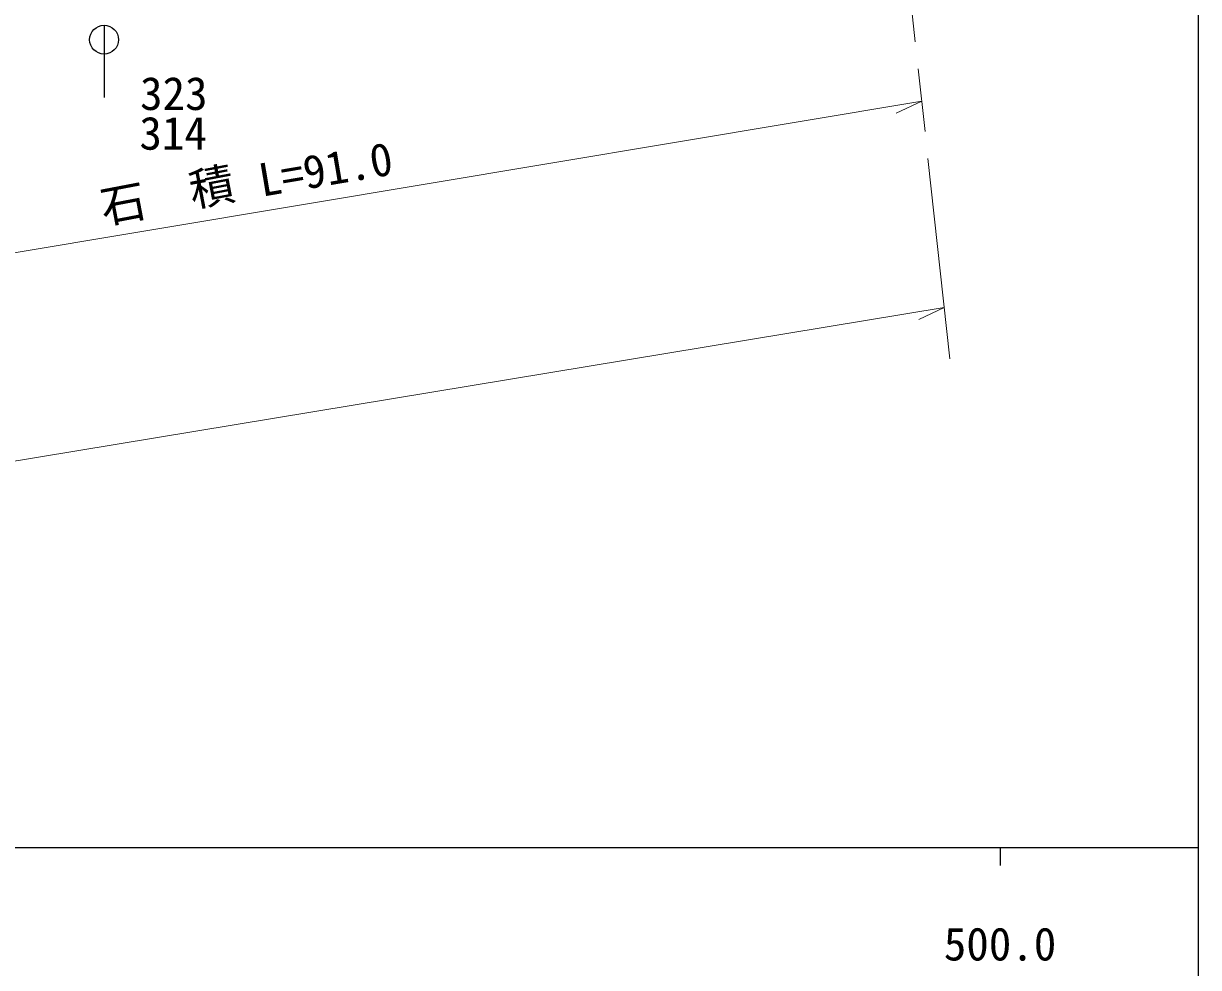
# Model space of a CAD drawing. Units: millimetres, scale not verified. Extents: x 40000 to 680000, y 20000 to 380000.
# Drawn here: x 513872 to 579000, y 198357 to 250666 of the extents above; entities that cross this region are included whole.
import ezdxf
from ezdxf.enums import TextEntityAlignment as Align

# ---------------------------------------------------------------- set-up
doc = ezdxf.new("R2010")
doc.units = ezdxf.units.MM
doc.header["$LTSCALE"] = 1000
doc.linetypes.add('CHAIN', pattern=[18.5, 12, -1.5, 3.5, -1.5])
for name, color, linetype, lineweight in [('M-BMK', 2, 'CHAIN', 13), ('M-STR-HTXT', 7, 'Continuous', 13), ('M-STR-STRC', 7, 'Continuous', 25), ('M-TTL-BAND', 7, 'Continuous', 25)]:
    doc.layers.add(name, color=color, linetype=linetype, lineweight=lineweight)
doc.styles.add('ＭＳ ゴシック', font='')
doc.styles.get('ＭＳ ゴシック').set_extended_font_data('MS Gothic')

msp = doc.modelspace()

# ---------------------------------------------------------------- linework, layer by layer
at = {"layer": 'M-BMK'}
msp.add_line((559993, 279966), (565213, 232089), dxfattribs=at)
at = {"layer": 'M-STR-HTXT'}
for p, q in [((563657, 246366), (529168, 240595)), ((563657, 246366), (562246, 245704)), ((475289, 231616), (529168, 240595)), ((564903, 234931), (485799, 221870)), ((564903, 234931), (563492, 234271))]:
    msp.add_line(p, q, dxfattribs=at)
at = {"layer": 'M-STR-STRC'}
msp.add_line((518339, 250570), (518339, 246570), dxfattribs=at)
msp.add_circle((518339, 249770), 800, dxfattribs=at)
at = {"layer": 'M-TTL-BAND'}
for p, q in [((579000, 20000), (579000, 370000)), ((40000, 205000), (579000, 205000)), ((568000, 205000), (568000, 204000))]:
    msp.add_line(p, q, dxfattribs=at)

# ---------------------------------------------------------------- texts
at = {"layer": 'M-STR-HTXT', "style": 'ＭＳ ゴシック'}
for s, rotation, p in [('L=91.0', 9.619, (527170, 240522)), ('石\u3000積', 10.819, (518440, 239009))]:
    msp.add_text(s, height=1833, rotation=rotation, dxfattribs=at).set_placement(p, align=Align.BOTTOM_LEFT)
at = {"layer": 'M-STR-STRC', "style": 'ＭＳ ゴシック'}
for s, p in [('323', (520333, 245323)), ('314', (520296, 243122))]:
    msp.add_text(s, height=1833, dxfattribs=at).set_placement(p, align=Align.BOTTOM_LEFT)
at = {"layer": 'M-TTL-BAND', "style": 'ＭＳ ゴシック'}
msp.add_text('500.0', height=1833, dxfattribs=at).set_placement((568000, 198195), align=Align.BOTTOM_CENTER)

doc.saveas('drawing.dxf')
